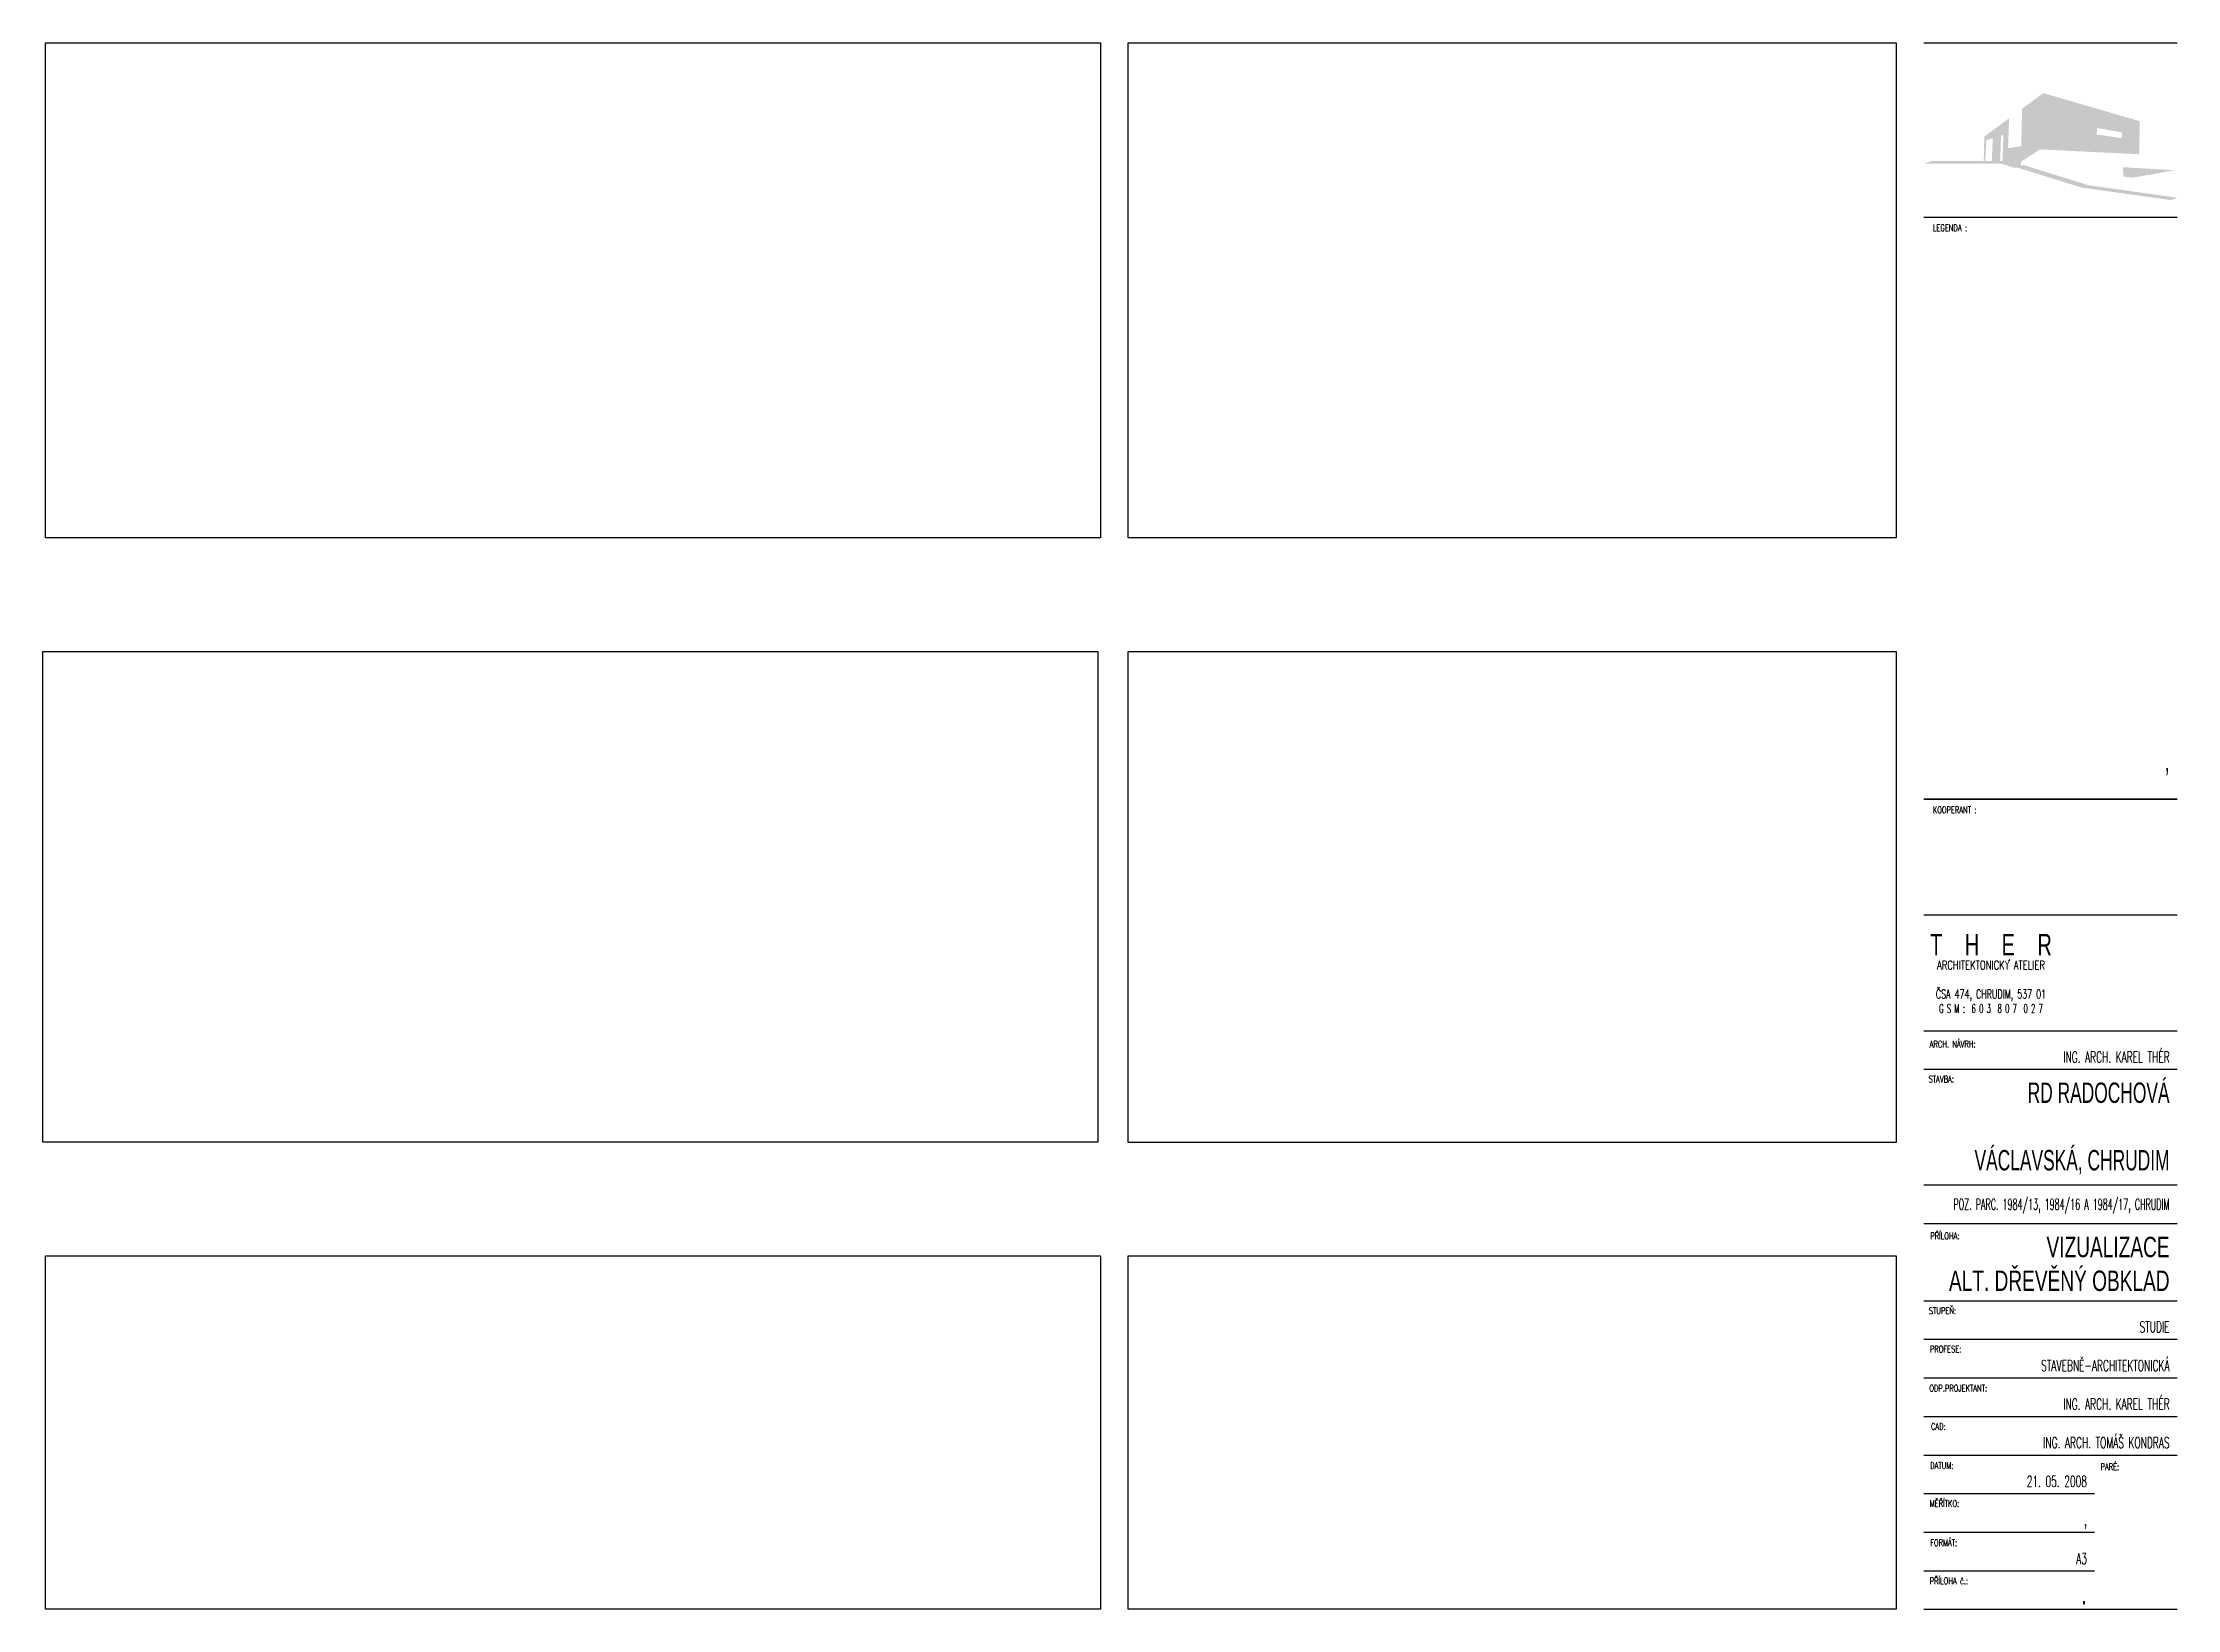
# Paper-space layout 'VIZUALIZACE' of a CAD drawing. Extents: x 16 to 403, y 0 to 285.
import ezdxf
from ezdxf.enums import TextEntityAlignment as Align

# ---------------------------------------------------------------- set-up
doc = ezdxf.new("R2010")
doc.units = 0
doc.header["$MEASUREMENT"] = 0
doc.layers.get('0').update_dxf_attribs({"linetype": 'CONTINUOUS'})
doc.layers.add('FLOATINGWINDOWS', color=2, linetype='CONTINUOUS', plot=False)
doc.layers.add('ROZPISKA', color=7, linetype='CONTINUOUS')
doc.layers.add('tlusta', color=1, linetype='CONTINUOUS', lineweight=30)
doc.styles.add('ARIAL-CE', font='arial.ttf', dxfattribs={"width": 0.75})
doc.styles.add('ROMS5', font='SIMPLEX8')
doc.styles.add('ROZPISKA', font='simplex.shx')
picture_1 = doc.add_image_def('image6.jpg', size_in_pixel=(1024, 634))
picture_2 = doc.add_image_def('image7.jpg', size_in_pixel=(800, 516))
picture_3 = doc.add_image_def('image8.jpg', size_in_pixel=(2615, 876))
picture_4 = doc.add_image_def('image9.jpg', size_in_pixel=(1024, 593))
picture_5 = doc.add_image_def('image10.jpg', size_in_pixel=(1280, 818))
picture_6 = doc.add_image_def('image11.jpg', size_in_pixel=(1280, 601))

psp = doc.layouts.new('VIZUALIZACE')

# ---------------------------------------------------------------- hatches: boundary and pattern name
at = {"lineweight": 0}
h = psp.add_hatch(color=254, dxfattribs=at)
h.paths.add_polyline_path([(379.04, 275.42), (375.18, 272.58), (375.03, 265.78), (372.64, 265.44), (372.82, 270.84), (368.33, 267.53), (368.23, 263.07), (368.49, 263.07), (368.68, 266.88), (369.87, 267.24), (369.69, 263.09), (371.2, 263.08), (371.37, 267.69), (371.79, 267.81), (371.62, 263.08), (372.56, 263.08), (374.93, 262.32), (374.95, 262.32), (374.96, 262.94), (378.45, 265.19), (396.42, 264.32), (396.55, 270.31)])
h.paths.add_polyline_path([(393.3, 268.26), (393.27, 267.23), (388.73, 267.9), (388.77, 269.09)])
for points in [[(403.34, 256.43), (387.21, 258.7), (375.53, 262.33), (374.93, 262.32), (372.58, 263.07), (358.69, 263.07), (357.51, 262.62), (371.4, 262.62), (373.76, 261.87), (374.36, 261.88), (386.04, 258.25), (402.16, 255.99)], [(402.88, 261.41), (393.49, 261.97), (393.58, 260.25), (395.43, 260.1)]]:
    psp.add_hatch(color=256, dxfattribs=at).paths.add_polyline_path(points)

# ---------------------------------------------------------------- linework, layer by layer
at = {"layer": 'FLOATINGWINDOWS'}
for p, q in [((403.34, 147.26), (357.34, 147.26)), ((357.34, 147.26), (403.34, 147.26))]:
    psp.add_line(p, q, dxfattribs=at)
at = {"layer": 'ROZPISKA', "color": 0}
for p, q in [((357.34, 284.56), (403.34, 284.56)), ((357.34, 252.9), (403.34, 252.9))]:
    psp.add_line(p, q, dxfattribs=at)
at = {"layer": 'ROZPISKA'}
for p, q in [((357.34, 126.26), (403.34, 126.26)), ((372.78, 117.86), (373.04, 118.19)), ((357.34, 105.26), (403.34, 105.26)), ((357.34, 98.26), (403.34, 98.26)), ((357.34, 77.26), (403.34, 77.26)), ((357.34, 70.26), (403.34, 70.26)), ((357.34, 56.26), (403.34, 56.26)), ((357.34, 49.26), (403.34, 49.26)), ((357.34, 42.26), (403.34, 42.26)), ((357.34, 35.26), (403.34, 35.26)), ((357.34, 28.26), (403.34, 28.26)), ((357.34, 21.26), (388.34, 21.26)), ((357.34, 14.26), (388.34, 14.26)), ((357.34, 7.26), (388.34, 7.26)), ((357.34, 0.26), (403.34, 0.26))]:
    psp.add_line(p, q, dxfattribs=at)

# ---------------------------------------------------------------- texts
at = {"layer": 'FLOATINGWINDOWS', "style": 'ARIAL-CE', "width": 0.61}
psp.add_text(',', height=3.9, dxfattribs=at).set_placement((401.94, 152.32), align=Align.RIGHT)
at = {"layer": 'FLOATINGWINDOWS', "style": 'ROMS5', "width": 0.7}
psp.add_text('KOOPERANT :', height=1.2, dxfattribs=at).set_placement((359, 144.72))
at = {"layer": 'ROZPISKA', "color": 0, "style": 'ROMS5', "width": 0.7}
psp.add_text('LEGENDA :', height=1.2, dxfattribs=at).set_placement((359, 250.36))
at = {"layer": 'ROZPISKA'}
for s, height, style, width, p in [('T    H    E    R', 3.9, 'ARIAL-CE', 0.67, (369.54, 120.87)), ('ARCHITEKTONICKY ATELIER', 1.6, 'ROMS5', 0.7, (369.54, 117.16)), ('ČSA 474, CHRUDIM, 537 01', 1.6, 'ROMS5', 0.66, (369.54, 111.91)), ('G S M :  6 0 3  8 0 7  0 2 7', 1.6, 'ROMS5', 0.525, (369.54, 109.28))]:
    psp.add_text(s, height=height, dxfattribs=dict(at, style=style, width=width)).set_placement(p, align=Align.MIDDLE_CENTER)
at = {"layer": 'ROZPISKA', "style": 'ROMS5', "width": 0.7}
for s, p in [('ARCH. NÁVRH:', (358.42, 102.23)), ('STAVBA:', (358.21, 95.88)), ('PŘÍLOHA:', (358.53, 67.41)), ('STUPEŇ:', (358.26, 53.85)), ('PROFESE:', (358.46, 46.89)), ('ODP.PROJEKTANT:', (358.36, 39.78)), ('CAD:', (358.66, 32.83)), ('PARÉ:', (389.42, 25.53)), ('DATUM:', (358.51, 25.76)), ('MĚŘÍTKO:', (358.41, 18.87)), ('FORMÁT:', (358.51, 11.74)), ('PŘÍLOHA č.:', (358.41, 4.81))]:
    psp.add_text(s, height=1.2, dxfattribs=at).set_placement(p)
at = {"layer": 'ROZPISKA'}
for s, height, style, width, p in [('ING. ARCH. KAREL THÉR', 2, 'ROZPISKA', 0.6, (401.94, 99.47)), ('RD RADOCHOVÁ', 3.7, 'ARIAL-CE', 0.61, (401.94, 92.16)), ('VÁCLAVSKÁ, CHRUDIM', 3.7, 'ARIAL-CE', 0.61, (401.94, 79.91)), ('POZ. PARC. 1984/13, 1984/16 A 1984/17, CHRUDIM', 2, 'ROZPISKA', 0.53, (401.94, 72.76)), ('VIZUALIZACE', 3.7, 'ARIAL-CE', 0.67, (401.94, 64.16)), ('ALT. DŘEVĚNÝ OBKLAD', 3.7, 'ARIAL-CE', 0.67, (401.94, 58.03)), ('STUDIE', 2, 'ROZPISKA', 0.6, (401.94, 50.5)), ('STAVEBNĚ-ARCHITEKTONICKÁ', 2, 'ROZPISKA', 0.6, (401.94, 43.5)), ('ING. ARCH. KAREL THÉR', 2, 'ROZPISKA', 0.6, (401.94, 36.5)), ('ING. ARCH. TOMÁŠ KONDRAS', 2, 'ROZPISKA', 0.6, (401.94, 29.5)), ('21. 05. 2008', 2, 'ROZPISKA', 0.6, (386.94, 22.47)), (',', 2, 'ROZPISKA', 0.6, (386.94, 15.47)), ('A3', 2, 'ROZPISKA', 0.6, (386.94, 8.47)), ('.', 3.9, 'ARIAL-CE', 0.67, (386.94, 1.16))]:
    psp.add_text(s, height=height, dxfattribs=dict(at, style=style, width=width)).set_placement(p, align=Align.RIGHT)

# ---------------------------------------------------------------- pictures from other files: only their frames are drawn
at = {"layer": 'tlusta', "ltscale": 20}
image = psp.add_image(picture_6, insert=(16.56, 194.68), size_in_units=(191.43, 89.88), dxfattribs=at)
image.dxf.flags = 7
image = psp.add_image(picture_2, insert=(212.99, 194.68), size_in_units=(139.35, 89.88), dxfattribs=at)
image.dxf.flags = 7
image = psp.add_image(picture_1, insert=(16.06, 71.62), size_in_units=(191.43, 118.52), dxfattribs=at)
image.set_boundary_path([(-0.5, 85.53), (1023.5, 561.9)])
image = psp.add_image(picture_5, insert=(212.99, 85), size_in_units=(139.35, 89.06), dxfattribs=at)
image.dxf.flags = 7
image = psp.add_image(picture_3, insert=(16.56, 0.26), size_in_units=(191.43, 64.13), dxfattribs=at)
image.dxf.flags = 7
image = psp.add_image(picture_4, insert=(212.99, 0.26), size_in_units=(139.35, 80.7), dxfattribs=at)
image.set_boundary_path([(-0.5, 121.28), (1023.5, 592.5)])

doc.saveas('drawing.dxf')
